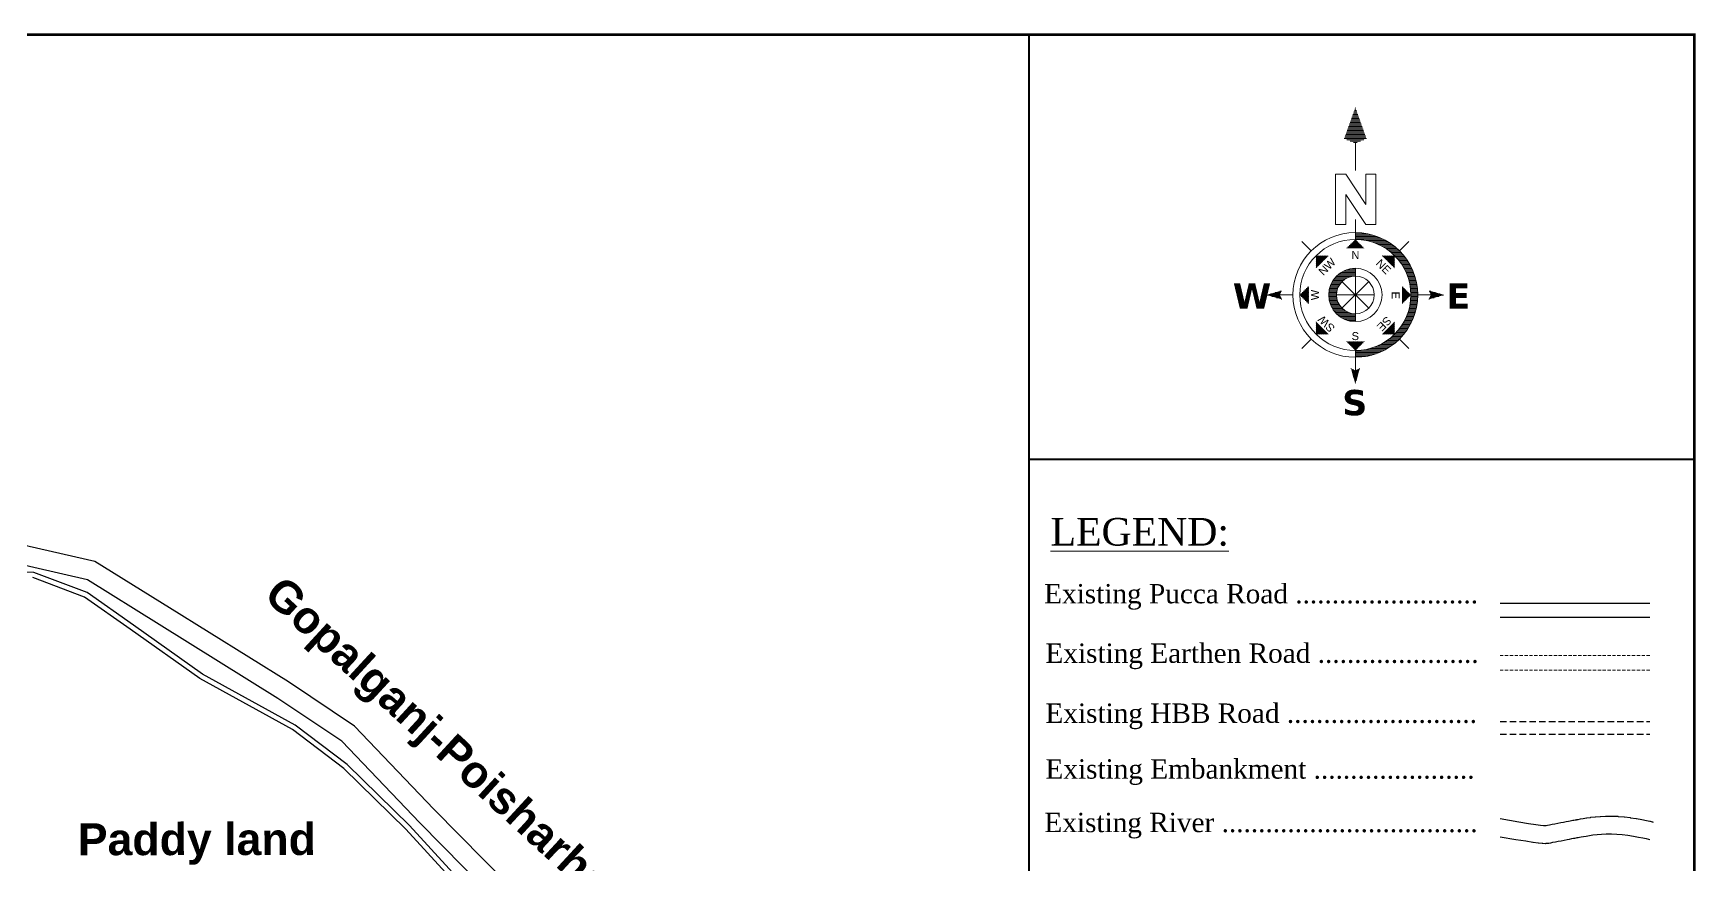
# Model space of a CAD drawing. Header units: millimetres. Extents: x 103 to 32834, y -100302 to -48.
# Drawn here: x 30281 to 32834, y -98237 to -96959 of the extents above; entities that cross this region are included whole.
import ezdxf
from ezdxf.enums import TextEntityAlignment as Align

# ---------------------------------------------------------------- set-up
doc = ezdxf.new("R2010")
doc.units = ezdxf.units.MM
doc.header["$MEASUREMENT"] = 0
doc.linetypes.add('DASHED2', pattern=[0.375, 0.25, -0.125])
doc.linetypes.add('HIDDENX2', pattern=[0.75, 0.5, -0.25])
for name, color, linetype in [('boundary', 7, 'Continuous'), ('Earthen Emb', 42, 'Continuous'), ('HBB_BFS Road', 7, 'DASHED2'), ('Khal', 4, 'Continuous'), ('RIVER', 150, 'Continuous'), ('TEXT', 5, 'Continuous')]:
    doc.layers.add(name, color=color, linetype=linetype)
for name, color, linetype, lineweight in [('Earthan Road', 7, 'DASHED2', 9), ('line', 10, 'Continuous', 9), ('OUTLINE', 7, 'Continuous', 15), ('p2', 32, 'Continuous', 15), ('PUCCA ROAD', 1, 'Continuous', 30)]:
    doc.layers.add(name, color=color, linetype=linetype, lineweight=lineweight)
doc.styles.add('b', font='times.ttf')
doc.styles.add('LEG', font='romantic.ttf')
doc.styles.add('Romans', font='arial.ttf')
doc.styles.get("Standard").update_dxf_attribs({"font": 'arial.ttf'})
doc.styles.add('sum', font='arialbd.ttf')
pattern_1 = [(360, (26.19663, 31.512), (2e-14, 0.2822134), [])]
pattern_2 = [(360, (26.19663, 27.11894), (2e-14, 0.2822134), [])]
pattern_3 = [(180, (26.19663, 27.11894), (2e-14, 0.2822134), [])]
pattern_4 = [(45, (26.19663, 27.11894), (-0.199555, 0.199555), [])]
pattern_5 = [(90, (26.19663, 27.11894), (-0.2822134, 2e-14), [])]
pattern_6 = [(135, (26.19663, 27.11894), (-0.199555, -0.199555), [])]
pattern_7 = [(180, (26.19663, 27.11894), (-2e-14, -0.2822134), [])]
pattern_8 = [(225, (26.19663, 27.11894), (0.199555, -0.199555), [])]
pattern_9 = [(270, (26.19663, 27.11894), (0.2822134, -2e-14), [])]
pattern_10 = [(315, (26.19663, 27.11894), (0.199555, 0.199555), [])]

# ---------------------------------------------------------------- blocks, each defined once
blk = doc.blocks.new('A$C5FE22593')
h = blk.add_hatch()
h.set_pattern_fill('_USER', color=11, scale=0.282213, style=0, pattern_type=0)
h.set_pattern_definition(pattern_1)
h.paths.add_polyline_path([(26.2, 66.79), (23.84, 60.2), (26.2, 59.26), (28.55, 60.2)])
h = blk.add_hatch()
h.set_pattern_fill('_USER', color=11, scale=0.282213, style=0, pattern_type=0)
h.set_pattern_definition(pattern_1)
h.paths.add_polyline_path([(26.2, 66.79), (23.84, 60.2), (26.2, 59.26), (28.55, 60.2)])
h = blk.add_hatch()
h.set_pattern_fill('_USER', color=11, scale=0.282213, style=0, pattern_type=0)
h.set_pattern_definition(pattern_1)
h.paths.add_polyline_path([(26.2, 66.79), (23.84, 60.2), (26.2, 59.26), (28.55, 60.2)])
h = blk.add_hatch()
h.set_pattern_fill('_USER', color=11, scale=0.282213, style=0, pattern_type=0)
h.set_pattern_definition(pattern_1)
h.paths.add_polyline_path([(26.2, 66.79), (23.84, 60.2), (26.2, 59.26), (28.55, 60.2)])
h = blk.add_hatch(color=11)
h.paths.add_polyline_path([(26.2, 15.36), (26.2, 13.92, 1), (26.2, 40.32), (26.2, 38.88, -1)])
h.paths.add_polyline_path([(26.2, 31.11), (26.2, 32.76, 1), (26.2, 21.47), (26.2, 23.13, -1)])
h = blk.add_hatch(color=11)
h.paths.add_polyline_path([(26.2, 15.36), (26.2, 13.92, 1), (26.2, 40.32), (26.2, 38.88, -1)])
h.paths.add_polyline_path([(26.2, 31.11), (26.2, 32.76, 1), (26.2, 21.47), (26.2, 23.13, -1)])
h = blk.add_hatch(color=11)
h.paths.add_polyline_path([(26.2, 15.36), (26.2, 13.92, 1), (26.2, 40.32), (26.2, 38.88, -1)])
h.paths.add_polyline_path([(26.2, 31.11), (26.2, 32.76, 1), (26.2, 21.47), (26.2, 23.13, -1)])
h = blk.add_hatch(color=11)
h.paths.add_polyline_path([(26.2, 15.36), (26.2, 13.92, 1), (26.2, 40.32), (26.2, 38.88, -1)])
h.paths.add_polyline_path([(26.2, 31.11), (26.2, 32.76, 1), (26.2, 21.47), (26.2, 23.13, -1)])
h = blk.add_hatch()
h.set_pattern_fill('_USER', color=11, scale=0.282213, angle=90, style=0, pattern_type=0)
h.set_pattern_definition(pattern_5)
h.paths.add_polyline_path([(28.08, 37), (26.2, 38.88), (24.32, 37)])
h = blk.add_hatch()
h.set_pattern_fill('_USER', color=11, scale=0.282213, angle=90, style=0, pattern_type=0)
h.set_pattern_definition(pattern_5)
h.paths.add_polyline_path([(28.08, 37), (26.2, 38.88), (24.32, 37)])
h = blk.add_hatch()
h.set_pattern_fill('_USER', color=11, scale=0.282213, angle=90, style=0, pattern_type=0)
h.set_pattern_definition(pattern_5)
h.paths.add_polyline_path([(28.08, 37), (26.2, 38.88), (24.32, 37)])
h = blk.add_hatch()
h.set_pattern_fill('_USER', color=11, scale=0.282213, angle=90, style=0, pattern_type=0)
h.set_pattern_definition(pattern_5)
h.paths.add_polyline_path([(28.08, 37), (26.2, 38.88), (24.32, 37)])
h = blk.add_hatch()
h.set_pattern_fill('_USER', color=11, scale=0.282213, style=0, pattern_type=0)
h.set_pattern_definition(pattern_2)
h.paths.add_polyline_path([(39.4, 27.12, 0.414214), (26.2, 40.32), (26.2, 38.88, -0.414214), (37.96, 27.12, -0.414214), (26.2, 15.36), (26.2, 13.92, 0.414214)])
h = blk.add_hatch()
h.set_pattern_fill('_USER', color=11, scale=0.282213, style=0, pattern_type=0)
h.set_pattern_definition(pattern_2)
h.paths.add_polyline_path([(39.4, 27.12, 0.414214), (26.2, 40.32), (26.2, 38.88, -0.414214), (37.96, 27.12, -0.414214), (26.2, 15.36), (26.2, 13.92, 0.414214)])
h = blk.add_hatch()
h.set_pattern_fill('_USER', color=11, scale=0.282213, style=0, pattern_type=0)
h.set_pattern_definition(pattern_2)
h.paths.add_polyline_path([(39.4, 27.12, 0.414214), (26.2, 40.32), (26.2, 38.88, -0.414214), (37.96, 27.12, -0.414214), (26.2, 15.36), (26.2, 13.92, 0.414214)])
h = blk.add_hatch()
h.set_pattern_fill('_USER', color=11, scale=0.282213, style=0, pattern_type=0)
h.set_pattern_definition(pattern_2)
h.paths.add_polyline_path([(39.4, 27.12, 0.414214), (26.2, 40.32), (26.2, 38.88, -0.414214), (37.96, 27.12, -0.414214), (26.2, 15.36), (26.2, 13.92, 0.414214)])
h = blk.add_hatch()
h.set_pattern_fill('_USER', color=11, scale=0.282213, angle=135, style=0, pattern_type=0)
h.set_pattern_definition(pattern_6)
h.paths.add_polyline_path([(20.54, 35.43), (17.88, 35.43), (17.88, 32.77)])
h = blk.add_hatch()
h.set_pattern_fill('_USER', color=11, scale=0.282213, angle=135, style=0, pattern_type=0)
h.set_pattern_definition(pattern_6)
h.paths.add_polyline_path([(20.54, 35.43), (17.88, 35.43), (17.88, 32.77)])
h = blk.add_hatch()
h.set_pattern_fill('_USER', color=11, scale=0.282213, angle=135, style=0, pattern_type=0)
h.set_pattern_definition(pattern_6)
h.paths.add_polyline_path([(20.54, 35.43), (17.88, 35.43), (17.88, 32.77)])
h = blk.add_hatch()
h.set_pattern_fill('_USER', color=11, scale=0.282213, angle=135, style=0, pattern_type=0)
h.set_pattern_definition(pattern_6)
h.paths.add_polyline_path([(20.54, 35.43), (17.88, 35.43), (17.88, 32.77)])
h = blk.add_hatch()
h.set_pattern_fill('_USER', color=11, scale=0.282213, angle=45, style=0, pattern_type=0)
h.set_pattern_definition(pattern_4)
h.paths.add_polyline_path([(34.51, 32.77), (34.51, 35.43), (31.85, 35.43)])
h = blk.add_hatch()
h.set_pattern_fill('_USER', color=11, scale=0.282213, angle=45, style=0, pattern_type=0)
h.set_pattern_definition(pattern_4)
h.paths.add_polyline_path([(34.51, 32.77), (34.51, 35.43), (31.85, 35.43)])
h = blk.add_hatch()
h.set_pattern_fill('_USER', color=11, scale=0.282213, angle=45, style=0, pattern_type=0)
h.set_pattern_definition(pattern_4)
h.paths.add_polyline_path([(34.51, 32.77), (34.51, 35.43), (31.85, 35.43)])
h = blk.add_hatch()
h.set_pattern_fill('_USER', color=11, scale=0.282213, angle=45, style=0, pattern_type=0)
h.set_pattern_definition(pattern_4)
h.paths.add_polyline_path([(34.51, 32.77), (34.51, 35.43), (31.85, 35.43)])
h = blk.add_hatch()
h.set_pattern_fill('_USER', color=11, scale=0.282213, style=0, pattern_type=0)
h.set_pattern_definition(pattern_2)
h.paths.add_polyline_path([(26.2, 31.11), (26.2, 32.76, 0.414214), (20.55, 27.12, 0.414214), (26.2, 21.47), (26.2, 23.13, -0.414214), (22.21, 27.12, -0.414214)])
h = blk.add_hatch()
h.set_pattern_fill('_USER', color=11, scale=0.282213, style=0, pattern_type=0)
h.set_pattern_definition(pattern_2)
h.paths.add_polyline_path([(26.2, 31.11), (26.2, 32.76, 0.414214), (20.55, 27.12, 0.414214), (26.2, 21.47), (26.2, 23.13, -0.414214), (22.21, 27.12, -0.414214)])
h = blk.add_hatch()
h.set_pattern_fill('_USER', color=11, scale=0.282213, style=0, pattern_type=0)
h.set_pattern_definition(pattern_2)
h.paths.add_polyline_path([(26.2, 31.11), (26.2, 32.76, 0.414214), (20.55, 27.12, 0.414214), (26.2, 21.47), (26.2, 23.13, -0.414214), (22.21, 27.12, -0.414214)])
h = blk.add_hatch()
h.set_pattern_fill('_USER', color=11, scale=0.282213, style=0, pattern_type=0)
h.set_pattern_definition(pattern_2)
h.paths.add_polyline_path([(26.2, 31.11), (26.2, 32.76, 0.414214), (20.55, 27.12, 0.414214), (26.2, 21.47), (26.2, 23.13, -0.414214), (22.21, 27.12, -0.414214)])
h = blk.add_hatch()
h.set_pattern_fill('_USER', color=11, scale=0.282213, angle=180, style=0, pattern_type=0)
h.set_pattern_definition(pattern_7)
h.paths.add_polyline_path([(16.32, 29), (14.44, 27.12), (16.32, 25.24)])
h = blk.add_hatch()
h.set_pattern_fill('_USER', color=11, scale=0.282213, angle=180, style=0, pattern_type=0)
h.set_pattern_definition(pattern_7)
h.paths.add_polyline_path([(16.32, 29), (14.44, 27.12), (16.32, 25.24)])
h = blk.add_hatch()
h.set_pattern_fill('_USER', color=11, scale=0.282213, angle=180, style=0, pattern_type=0)
h.set_pattern_definition(pattern_7)
h.paths.add_polyline_path([(16.32, 29), (14.44, 27.12), (16.32, 25.24)])
h = blk.add_hatch()
h.set_pattern_fill('_USER', color=11, scale=0.282213, angle=180, style=0, pattern_type=0)
h.set_pattern_definition(pattern_7)
h.paths.add_polyline_path([(16.32, 29), (14.44, 27.12), (16.32, 25.24)])
h = blk.add_hatch()
h.set_pattern_fill('_USER', color=11, scale=0.282213, style=0, pattern_type=0)
h.set_pattern_definition(pattern_2)
h.paths.add_polyline_path([(36.07, 29), (36.07, 25.24), (37.96, 27.12)])
h = blk.add_hatch()
h.set_pattern_fill('_USER', color=11, scale=0.282213, style=0, pattern_type=0)
h.set_pattern_definition(pattern_2)
h.paths.add_polyline_path([(36.07, 29), (36.07, 25.24), (37.96, 27.12)])
h = blk.add_hatch()
h.set_pattern_fill('_USER', color=11, scale=0.282213, style=0, pattern_type=0)
h.set_pattern_definition(pattern_2)
h.paths.add_polyline_path([(36.07, 29), (36.07, 25.24), (37.96, 27.12)])
h = blk.add_hatch()
h.set_pattern_fill('_USER', color=11, scale=0.282213, style=0, pattern_type=0)
h.set_pattern_definition(pattern_2)
h.paths.add_polyline_path([(36.07, 29), (36.07, 25.24), (37.96, 27.12)])
h = blk.add_hatch()
h.set_pattern_fill('_USER', color=11, scale=0.282213, style=0, pattern_type=0)
h.set_pattern_definition(pattern_3)
h.paths.add_polyline_path([(10.67, 26.18), (10.2, 27.12), (10.67, 28.06), (7.38, 27.12)])
h = blk.add_hatch()
h.set_pattern_fill('_USER', color=11, scale=0.282213, style=0, pattern_type=0)
h.set_pattern_definition(pattern_3)
h.paths.add_polyline_path([(10.67, 26.18), (10.2, 27.12), (10.67, 28.06), (7.38, 27.12)])
h = blk.add_hatch()
h.set_pattern_fill('_USER', color=11, scale=0.282213, style=0, pattern_type=0)
h.set_pattern_definition(pattern_3)
h.paths.add_polyline_path([(10.67, 26.18), (10.2, 27.12), (10.67, 28.06), (7.38, 27.12)])
h = blk.add_hatch()
h.set_pattern_fill('_USER', color=11, scale=0.282213, style=0, pattern_type=0)
h.set_pattern_definition(pattern_3)
h.paths.add_polyline_path([(10.67, 26.18), (10.2, 27.12), (10.67, 28.06), (7.38, 27.12)])
h = blk.add_hatch()
h.set_pattern_fill('_USER', color=11, scale=0.282213, style=0, pattern_type=0)
h.set_pattern_definition(pattern_2)
h.paths.add_polyline_path([(45.01, 27.12), (41.72, 28.06), (42.19, 27.12), (41.72, 26.18)])
h = blk.add_hatch()
h.set_pattern_fill('_USER', color=11, scale=0.282213, style=0, pattern_type=0)
h.set_pattern_definition(pattern_2)
h.paths.add_polyline_path([(45.01, 27.12), (41.72, 28.06), (42.19, 27.12), (41.72, 26.18)])
h = blk.add_hatch()
h.set_pattern_fill('_USER', color=11, scale=0.282213, style=0, pattern_type=0)
h.set_pattern_definition(pattern_2)
h.paths.add_polyline_path([(45.01, 27.12), (41.72, 28.06), (42.19, 27.12), (41.72, 26.18)])
h = blk.add_hatch()
h.set_pattern_fill('_USER', color=11, scale=0.282213, style=0, pattern_type=0)
h.set_pattern_definition(pattern_2)
h.paths.add_polyline_path([(45.01, 27.12), (41.72, 28.06), (42.19, 27.12), (41.72, 26.18)])
h = blk.add_hatch()
h.set_pattern_fill('_USER', color=11, scale=0.282213, angle=-135, style=0, pattern_type=0)
h.set_pattern_definition(pattern_8)
h.paths.add_polyline_path([(17.88, 21.46), (17.88, 18.8), (20.54, 18.8)])
h = blk.add_hatch()
h.set_pattern_fill('_USER', color=11, scale=0.282213, angle=-135, style=0, pattern_type=0)
h.set_pattern_definition(pattern_8)
h.paths.add_polyline_path([(17.88, 21.46), (17.88, 18.8), (20.54, 18.8)])
h = blk.add_hatch()
h.set_pattern_fill('_USER', color=11, scale=0.282213, angle=-135, style=0, pattern_type=0)
h.set_pattern_definition(pattern_8)
h.paths.add_polyline_path([(17.88, 21.46), (17.88, 18.8), (20.54, 18.8)])
h = blk.add_hatch()
h.set_pattern_fill('_USER', color=11, scale=0.282213, angle=-135, style=0, pattern_type=0)
h.set_pattern_definition(pattern_8)
h.paths.add_polyline_path([(17.88, 21.46), (17.88, 18.8), (20.54, 18.8)])
h = blk.add_hatch()
h.set_pattern_fill('_USER', color=11, scale=0.282213, angle=-45, style=0, pattern_type=0)
h.set_pattern_definition(pattern_10)
h.paths.add_polyline_path([(31.85, 18.8), (34.51, 18.8), (34.51, 21.46)])
h = blk.add_hatch()
h.set_pattern_fill('_USER', color=11, scale=0.282213, angle=-45, style=0, pattern_type=0)
h.set_pattern_definition(pattern_10)
h.paths.add_polyline_path([(31.85, 18.8), (34.51, 18.8), (34.51, 21.46)])
h = blk.add_hatch()
h.set_pattern_fill('_USER', color=11, scale=0.282213, angle=-45, style=0, pattern_type=0)
h.set_pattern_definition(pattern_10)
h.paths.add_polyline_path([(31.85, 18.8), (34.51, 18.8), (34.51, 21.46)])
h = blk.add_hatch()
h.set_pattern_fill('_USER', color=11, scale=0.282213, angle=-45, style=0, pattern_type=0)
h.set_pattern_definition(pattern_10)
h.paths.add_polyline_path([(31.85, 18.8), (34.51, 18.8), (34.51, 21.46)])
h = blk.add_hatch()
h.set_pattern_fill('_USER', color=11, scale=0.282213, angle=-90, style=0, pattern_type=0)
h.set_pattern_definition(pattern_9)
h.paths.add_polyline_path([(24.32, 17.24), (26.2, 15.36), (28.08, 17.24)])
h = blk.add_hatch()
h.set_pattern_fill('_USER', color=11, scale=0.282213, angle=-90, style=0, pattern_type=0)
h.set_pattern_definition(pattern_9)
h.paths.add_polyline_path([(24.32, 17.24), (26.2, 15.36), (28.08, 17.24)])
h = blk.add_hatch()
h.set_pattern_fill('_USER', color=11, scale=0.282213, angle=-90, style=0, pattern_type=0)
h.set_pattern_definition(pattern_9)
h.paths.add_polyline_path([(24.32, 17.24), (26.2, 15.36), (28.08, 17.24)])
h = blk.add_hatch()
h.set_pattern_fill('_USER', color=11, scale=0.282213, angle=-90, style=0, pattern_type=0)
h.set_pattern_definition(pattern_9)
h.paths.add_polyline_path([(24.32, 17.24), (26.2, 15.36), (28.08, 17.24)])
h = blk.add_hatch()
h.set_pattern_fill('_USER', color=11, scale=0.282213, style=0, pattern_type=0)
h.set_pattern_definition(pattern_2)
h.paths.add_polyline_path([(27.14, 11.6), (26.2, 11.13), (25.26, 11.6), (26.2, 8.3)])
h = blk.add_hatch()
h.set_pattern_fill('_USER', color=11, scale=0.282213, style=0, pattern_type=0)
h.set_pattern_definition(pattern_2)
h.paths.add_polyline_path([(27.14, 11.6), (26.2, 11.13), (25.26, 11.6), (26.2, 8.3)])
h = blk.add_hatch()
h.set_pattern_fill('_USER', color=11, scale=0.282213, style=0, pattern_type=0)
h.set_pattern_definition(pattern_2)
h.paths.add_polyline_path([(27.14, 11.6), (26.2, 11.13), (25.26, 11.6), (26.2, 8.3)])
h = blk.add_hatch()
h.set_pattern_fill('_USER', color=11, scale=0.282213, style=0, pattern_type=0)
h.set_pattern_definition(pattern_2)
h.paths.add_polyline_path([(27.14, 11.6), (26.2, 11.13), (25.26, 11.6), (26.2, 8.3)])
at = {"color": 11}
for p, q in [((26.2, 53.5), (26.2, 59.26)), ((26.2, 53.5), (26.2, 59.26)), ((26.2, 53.5), (26.2, 59.26)), ((26.2, 53.5), (26.2, 59.26)), ((26.2, 40.32), (26.2, 43.11)), ((26.2, 40.32), (26.2, 43.11)), ((26.2, 40.32), (26.2, 43.11)), ((26.2, 40.32), (26.2, 43.11)), ((26.2, 40.32), (26.2, 38.88)), ((26.2, 40.32), (26.2, 38.88)), ((26.2, 40.32), (26.2, 38.88)), ((26.2, 40.32), (26.2, 38.88)), ((16.86, 36.46), (14.89, 38.43)), ((16.86, 36.46), (14.89, 38.43)), ((16.86, 36.46), (14.89, 38.43)), ((16.86, 36.46), (14.89, 38.43)), ((35.53, 36.46), (37.5, 38.43)), ((35.53, 36.46), (37.5, 38.43)), ((35.53, 36.46), (37.5, 38.43)), ((35.53, 36.46), (37.5, 38.43)), ((26.2, 31.11), (26.2, 32.76)), ((26.2, 31.11), (26.2, 32.76)), ((26.2, 31.11), (26.2, 32.76)), ((26.2, 31.11), (26.2, 32.76)), ((23.37, 24.3), (29.02, 29.94)), ((29.02, 24.3), (23.37, 29.94)), ((29.02, 29.94), (23.37, 24.3)), ((23.37, 29.94), (29.02, 24.3)), ((23.37, 24.3), (29.02, 29.94)), ((29.02, 24.3), (23.37, 29.94)), ((29.02, 29.94), (23.37, 24.3)), ((23.37, 29.94), (29.02, 24.3)), ((23.37, 24.3), (29.02, 29.94)), ((29.02, 24.3), (23.37, 29.94)), ((29.02, 29.94), (23.37, 24.3)), ((23.37, 29.94), (29.02, 24.3)), ((23.37, 24.3), (29.02, 29.94)), ((29.02, 24.3), (23.37, 29.94)), ((29.02, 29.94), (23.37, 24.3)), ((23.37, 29.94), (29.02, 24.3)), ((26.2, 23.13), (26.2, 31.11)), ((26.2, 31.11), (26.2, 23.13)), ((26.2, 23.13), (26.2, 31.11)), ((26.2, 31.11), (26.2, 23.13)), ((26.2, 23.13), (26.2, 31.11)), ((26.2, 31.11), (26.2, 23.13)), ((26.2, 23.13), (26.2, 31.11)), ((26.2, 31.11), (26.2, 23.13)), ((12.99, 27.12), (10.2, 27.12)), ((12.99, 27.12), (10.2, 27.12)), ((12.99, 27.12), (10.2, 27.12)), ((12.99, 27.12), (10.2, 27.12)), ((22.21, 27.12), (30.19, 27.12)), ((30.19, 27.12), (22.21, 27.12)), ((22.21, 27.12), (30.19, 27.12)), ((30.19, 27.12), (22.21, 27.12)), ((22.21, 27.12), (30.19, 27.12)), ((30.19, 27.12), (22.21, 27.12)), ((22.21, 27.12), (30.19, 27.12)), ((30.19, 27.12), (22.21, 27.12)), ((39.4, 27.12), (42.19, 27.12)), ((39.4, 27.12), (42.19, 27.12)), ((39.4, 27.12), (42.19, 27.12)), ((39.4, 27.12), (42.19, 27.12)), ((26.2, 23.13), (26.2, 21.47)), ((26.2, 23.13), (26.2, 21.47)), ((26.2, 23.13), (26.2, 21.47)), ((26.2, 23.13), (26.2, 21.47)), ((16.86, 17.78), (14.89, 15.81)), ((16.86, 17.78), (14.89, 15.81)), ((16.86, 17.78), (14.89, 15.81)), ((16.86, 17.78), (14.89, 15.81)), ((35.53, 17.78), (37.5, 15.81)), ((35.53, 17.78), (37.5, 15.81)), ((35.53, 17.78), (37.5, 15.81)), ((35.53, 17.78), (37.5, 15.81)), ((26.2, 13.92), (26.2, 15.36)), ((26.2, 13.92), (26.2, 15.36)), ((26.2, 13.92), (26.2, 15.36)), ((26.2, 13.92), (26.2, 15.36)), ((26.2, 13.92), (26.2, 11.13)), ((26.2, 13.92), (26.2, 11.13)), ((26.2, 13.92), (26.2, 11.13)), ((26.2, 13.92), (26.2, 11.13))]:
    blk.add_line(p, q, dxfattribs=at)
at = {"color": 1}
for p, q in [((22.03, 52.68), (24.16, 52.68)), ((22.03, 42.01), (22.03, 52.68)), ((22.03, 52.68), (24.16, 52.68)), ((22.03, 42.01), (22.03, 52.68)), ((22.03, 52.68), (24.16, 52.68)), ((22.03, 42.01), (22.03, 52.68)), ((22.03, 52.68), (24.16, 52.68)), ((22.03, 42.01), (22.03, 52.68)), ((24.16, 52.68), (28.43, 46.28)), ((24.16, 52.68), (28.43, 46.28)), ((24.16, 52.68), (28.43, 46.28)), ((24.16, 52.68), (28.43, 46.28)), ((28.43, 52.68), (30.56, 52.68)), ((28.43, 46.28), (28.43, 52.68)), ((28.43, 52.68), (30.56, 52.68)), ((28.43, 46.28), (28.43, 52.68)), ((28.43, 52.68), (30.56, 52.68)), ((28.43, 46.28), (28.43, 52.68)), ((28.43, 52.68), (30.56, 52.68)), ((28.43, 46.28), (28.43, 52.68)), ((30.56, 52.68), (30.56, 42.01)), ((30.56, 52.68), (30.56, 42.01)), ((30.56, 52.68), (30.56, 42.01)), ((30.56, 52.68), (30.56, 42.01)), ((24.16, 48.41), (24.16, 42.01)), ((28.43, 42.01), (24.16, 48.41)), ((24.16, 48.41), (24.16, 42.01)), ((28.43, 42.01), (24.16, 48.41)), ((24.16, 48.41), (24.16, 42.01)), ((28.43, 42.01), (24.16, 48.41)), ((24.16, 48.41), (24.16, 42.01)), ((28.43, 42.01), (24.16, 48.41)), ((24.16, 42.01), (22.03, 42.01)), ((24.16, 42.01), (22.03, 42.01)), ((24.16, 42.01), (22.03, 42.01)), ((24.16, 42.01), (22.03, 42.01)), ((30.56, 42.01), (28.43, 42.01)), ((30.56, 42.01), (28.43, 42.01)), ((30.56, 42.01), (28.43, 42.01)), ((30.56, 42.01), (28.43, 42.01))]:
    blk.add_line(p, q, dxfattribs=at)
at = {"color": 11}
for radius in [13.2, 13.2, 13.2, 13.2, 11.76, 11.76, 11.76, 11.76, 5.64, 5.64, 5.64, 5.64, 3.99, 3.99, 3.99, 3.99]:
    blk.add_circle((26.2, 27.12), radius, dxfattribs=at)
for points in [[(26.2, 66.79), (23.84, 60.2), (26.2, 59.26)], [(26.2, 66.79), (23.84, 60.2), (26.2, 59.26)], [(26.2, 66.79), (23.84, 60.2), (26.2, 59.26)], [(26.2, 66.79), (23.84, 60.2), (26.2, 59.26)], [(26.2, 59.26), (28.55, 60.2), (26.2, 66.79)], [(26.2, 59.26), (28.55, 60.2), (26.2, 66.79)], [(26.2, 59.26), (28.55, 60.2), (26.2, 66.79)], [(26.2, 59.26), (28.55, 60.2), (26.2, 66.79)], [(26.2, 38.88), (28.08, 37), (24.32, 37)], [(26.2, 38.88), (28.08, 37), (24.32, 37)], [(26.2, 38.88), (28.08, 37), (24.32, 37)], [(26.2, 38.88), (28.08, 37), (24.32, 37)], [(17.88, 35.43), (20.54, 35.43), (17.88, 32.77)], [(17.88, 35.43), (20.54, 35.43), (17.88, 32.77)], [(17.88, 35.43), (20.54, 35.43), (17.88, 32.77)], [(17.88, 35.43), (20.54, 35.43), (17.88, 32.77)], [(34.51, 35.43), (34.51, 32.77), (31.85, 35.43)], [(34.51, 35.43), (34.51, 32.77), (31.85, 35.43)], [(34.51, 35.43), (34.51, 32.77), (31.85, 35.43)], [(34.51, 35.43), (34.51, 32.77), (31.85, 35.43)], [(14.44, 27.12), (16.32, 29), (16.32, 25.24)], [(14.44, 27.12), (16.32, 29), (16.32, 25.24)], [(14.44, 27.12), (16.32, 29), (16.32, 25.24)], [(14.44, 27.12), (16.32, 29), (16.32, 25.24)], [(37.96, 27.12), (36.07, 25.24), (36.07, 29)], [(37.96, 27.12), (36.07, 25.24), (36.07, 29)], [(37.96, 27.12), (36.07, 25.24), (36.07, 29)], [(37.96, 27.12), (36.07, 25.24), (36.07, 29)], [(7.38, 27.12), (10.67, 28.06), (10.2, 27.12)], [(7.38, 27.12), (10.67, 28.06), (10.2, 27.12)], [(7.38, 27.12), (10.67, 28.06), (10.2, 27.12)], [(7.38, 27.12), (10.67, 28.06), (10.2, 27.12)], [(10.67, 26.18), (10.2, 27.12), (7.38, 27.12)], [(10.67, 26.18), (10.2, 27.12), (7.38, 27.12)], [(10.67, 26.18), (10.2, 27.12), (7.38, 27.12)], [(10.67, 26.18), (10.2, 27.12), (7.38, 27.12)], [(41.72, 28.06), (42.19, 27.12), (45.01, 27.12)], [(41.72, 28.06), (42.19, 27.12), (45.01, 27.12)], [(41.72, 28.06), (42.19, 27.12), (45.01, 27.12)], [(41.72, 28.06), (42.19, 27.12), (45.01, 27.12)], [(45.01, 27.12), (41.72, 26.18), (42.19, 27.12)], [(45.01, 27.12), (41.72, 26.18), (42.19, 27.12)], [(45.01, 27.12), (41.72, 26.18), (42.19, 27.12)], [(45.01, 27.12), (41.72, 26.18), (42.19, 27.12)], [(17.88, 18.8), (17.88, 21.46), (20.54, 18.8)], [(17.88, 18.8), (17.88, 21.46), (20.54, 18.8)], [(17.88, 18.8), (17.88, 21.46), (20.54, 18.8)], [(17.88, 18.8), (17.88, 21.46), (20.54, 18.8)], [(34.51, 18.8), (31.85, 18.8), (34.51, 21.46)], [(34.51, 18.8), (31.85, 18.8), (34.51, 21.46)], [(34.51, 18.8), (31.85, 18.8), (34.51, 21.46)], [(34.51, 18.8), (31.85, 18.8), (34.51, 21.46)], [(26.2, 15.36), (24.32, 17.24), (28.08, 17.24)], [(26.2, 15.36), (24.32, 17.24), (28.08, 17.24)], [(26.2, 15.36), (24.32, 17.24), (28.08, 17.24)], [(26.2, 15.36), (24.32, 17.24), (28.08, 17.24)], [(26.2, 8.3), (25.26, 11.6), (26.2, 11.13)], [(26.2, 8.3), (25.26, 11.6), (26.2, 11.13)], [(26.2, 8.3), (25.26, 11.6), (26.2, 11.13)], [(26.2, 8.3), (25.26, 11.6), (26.2, 11.13)], [(27.14, 11.6), (26.2, 11.13), (26.2, 8.3)], [(27.14, 11.6), (26.2, 11.13), (26.2, 8.3)], [(27.14, 11.6), (26.2, 11.13), (26.2, 8.3)], [(27.14, 11.6), (26.2, 11.13), (26.2, 8.3)]]:
    blk.add_solid(points, dxfattribs=at)
at = {"color": 11, "style": 'Romans'}
for s, p in [('N', (26.2, 34.74)), ('N', (26.2, 34.74)), ('N', (26.2, 34.74)), ('N', (26.2, 34.74)), ('S', (26.19, 17.56)), ('S', (26.19, 17.56)), ('S', (26.19, 17.56)), ('S', (26.19, 17.56))]:
    blk.add_text(s, height=1.69, dxfattribs=at).set_placement(p, align=Align.CENTER)
for s, height, rotation, p in [('NW', 1.693, 45, (20.81, 32.51)), ('NW', 1.693, 45, (20.81, 32.51)), ('NW', 1.693, 45, (20.81, 32.51)), ('NW', 1.693, 45, (20.81, 32.51)), ('NE', 1.693, 315, (31.57, 32.5)), ('NE', 1.693, 315, (31.57, 32.5)), ('NE', 1.693, 315, (31.57, 32.5)), ('NE', 1.693, 315, (31.57, 32.5)), ('W', 1.69, 90, (18.48, 27.11)), ('W', 1.69, 90, (18.48, 27.11)), ('W', 1.69, 90, (18.48, 27.11)), ('W', 1.69, 90, (18.48, 27.11)), ('E', 1.69, 270, (33.89, 27.05)), ('E', 1.69, 270, (33.89, 27.05)), ('E', 1.69, 270, (33.89, 27.05)), ('E', 1.69, 270, (33.89, 27.05)), ('SW', 1.693, 135, (20.67, 21.59)), ('SW', 1.693, 135, (20.67, 21.59)), ('SW', 1.693, 135, (20.67, 21.59)), ('SW', 1.693, 135, (20.67, 21.59)), ('SE', 1.693, 225, (31.7, 21.6)), ('SE', 1.693, 225, (31.7, 21.6)), ('SE', 1.693, 225, (31.7, 21.6)), ('SE', 1.693, 225, (31.7, 21.6))]:
    blk.add_text(s, height=height, rotation=rotation, dxfattribs=at).set_placement(p, align=Align.CENTER)
at = {"layer": 'p2', "color": 1, "char_height": 5.3676, "attachment_point": 5}
for s, insert in [('{\\fVerdana|b1|i0|c0|p34;W}', (4.33, 26.9)), ('{\\fVerdana|b1|i0|c0|p34;W}', (4.33, 26.9)), ('{\\fVerdana|b1|i0|c0|p34;W}', (4.33, 26.9)), ('{\\fVerdana|b1|i0|c0|p34;W}', (4.33, 26.9)), ('{\\fVerdana|b1|i0|c0|p34;E}', (47.97, 26.9)), ('{\\fVerdana|b1|i0|c0|p34;E}', (47.97, 26.9)), ('{\\fVerdana|b1|i0|c0|p34;E}', (47.97, 26.9)), ('{\\fVerdana|b1|i0|c0|p34;E}', (47.97, 26.9)), ('{\\fVerdana|b1|i0|c0|p34;S}', (26.07, 4.27)), ('{\\fVerdana|b1|i0|c0|p34;S}', (26.07, 4.27)), ('{\\fVerdana|b1|i0|c0|p34;S}', (26.07, 4.27)), ('{\\fVerdana|b1|i0|c0|p34;S}', (26.07, 4.27))]:
    blk.add_mtext(s, dxfattribs=dict(at, insert=insert))

msp = doc.modelspace()

# ---------------------------------------------------------------- linework, layer by layer
at = {"layer": 'boundary', "color": 0}
for points, const_width in [([(28148.8, -96961.5), (32831.6, -96961.5), (32831.6, -100299.5), (28148.8, -100299.5), (28148.8, -96961.5)], 4.28), ([(31810.2, -99530.8), (31810.2, -96961.5)], 3.11), ([(31810.2, -97614), (32831.6, -97614)], 2.74)]:
    msp.add_lwpolyline(points, dxfattribs=dict(at, const_width=const_width))
at = {"layer": 'Earthan Road', "color": 7, "linetype": 'HIDDENX2', "ltscale": 10}
for points in [[(32533.3, -97915.4), (32763.3, -97915.4)], [(32533.3, -97938), (32763.1, -97938)]]:
    msp.add_lwpolyline(points, dxfattribs=at)
at = {"layer": 'Earthen Emb', "lineweight": 30}
for points in [[(32533.3, -98098.4, 0, 0, 0), (32763.1, -98098.4, 9.82, 9.82, 0)], [(32533.3, -98122.5, 0, 0, 0), (32763.1, -98122.5, 9.82, 9.82, 0)]]:
    msp.add_lwpolyline(points, format="xyseb", dxfattribs=at)
at = {"layer": 'HBB_BFS Road', "color": 1, "linetype": 'DASHED2', "lineweight": 25, "ltscale": 40, "flags": 128}
for points in [[(32533.3, -98017), (32763.3, -98017)], [(32533.3, -98036.2), (32763.1, -98036.2)]]:
    msp.add_lwpolyline(points, dxfattribs=at)
at = {"layer": 'Khal', "lineweight": 25, "ltscale": 0.1}
for points in [[(31738.4, -98932.1), (31544.1, -98833.9), (31439.6, -98754.6), (31350.4, -98646.8), (31244.5, -98519.5), (31166.4, -98425.6), (30896.5, -98151.4), (30774.7, -98023.7), (30673.5, -97956), (30490.8, -97842.3), (30376.2, -97771.1), (30239.6, -97739.5), (29973, -97773.7), (29698.6, -97853.6), (29427.6, -97960.2), (29199.2, -98046.8), (29038, -98142.1), (28941.7, -98177.2), (28741.7, -98188.8), (28557.2, -98181), (28371, -98139.4), (28330.6, -98115.3)], [(31325.4, -98663.6), (31221.4, -98538.7), (31144.1, -98445.7), (30874.9, -98172.3), (30755.2, -98046.8), (30657.2, -97981.2), (30474.9, -97867.8), (30364.6, -97799.2), (30238.1, -97769.9), (29979.2, -97803.2), (29708.3, -97882), (29438.4, -97988.2), (29212.2, -98074), (29050.9, -98169.4), (28947.8, -98206.9), (28741.9, -98218.9), (28553.3, -98210.9), (28359.7, -98167.7), (28315.8, -98141.3)]]:
    msp.add_lwpolyline(points, dxfattribs=at)
at = {"layer": 'PUCCA ROAD', "lineweight": 25}
for points in [[(31716.8, -98972.1), (31555.1, -98881.2), (31457.9, -98827.2), (31411.7, -98798.8), (31355.1, -98732), (31290.6, -98646.3), (31186, -98537.1), (31114, -98453.7), (31017.2, -98343.5), (30953.2, -98279.5), (30859, -98176.5), (30763.5, -98083), (30683.8, -98022.5), (30541.5, -97944.1), (30435.2, -97868.6), (30364.1, -97818.4), (30282.5, -97787.7), (30193.2, -97784.4)], [(31398.1, -98795.2), (31348.8, -98737), (31284.5, -98651.5), (31180.1, -98542.5), (31108, -98459), (31011.3, -98349), (30947.5, -98285), (30853.3, -98182.1), (30758.3, -98089.1), (30679.4, -98029.2), (30537.3, -97950.9), (30430.5, -97875.1), (30360.3, -97825.5), (30280.9, -97795.6)], [(32533.4, -97834.9), (32763.3, -97834.9)], [(32533.3, -97856.3), (32763.1, -97856.3)]]:
    msp.add_lwpolyline(points, dxfattribs=at)
at = {"layer": 'RIVER', "color": 4, "linetype": 'Continuous'}
for points in [[(32533.3, -98166), (32562.2, -98170.9), (32577.2, -98173.3), (32588.1, -98175.1), (32595.5, -98176.1), (32600, -98176.6), (32602.4, -98176.6), (32603.9, -98176.5), (32606, -98176.1), (32609.2, -98175.5), (32613.2, -98174.7), (32617.5, -98173.9), (32622.1, -98173), (32626.6, -98172.1), (32630.9, -98171.3), (32634.9, -98170.5), (32638.3, -98169.9), (32640.9, -98169.4), (32643.1, -98168.9, -0.000461), (32643.1, -98168.9), (32644.9, -98168.6, -0.000727), (32645, -98168.6), (32646.7, -98168.3, -0.000788), (32646.7, -98168.3), (32648.5, -98167.9, -0.0006), (32648.5, -98167.9), (32650.6, -98167.6, -0.00033), (32650.6, -98167.5), (32653.3, -98167.1), (32656.6, -98166.5, -0.000676), (32656.6, -98166.5), (32660.9, -98165.7, -0.003183), (32661, -98165.7), (32666.2, -98164.8, -0.005207), (32666.4, -98164.8), (32672.3, -98164, -0.006703), (32672.7, -98163.9), (32679.3, -98163.2, -0.007978), (32679.8, -98163.1), (32687.1, -98162.5, -0.009172), (32687.6, -98162.5), (32695.4, -98162.1, -0.010353), (32696, -98162.1), (32704.4, -98162, -0.01156), (32705, -98162.1), (32713.9, -98162.4, -0.011928), (32714.5, -98162.5), (32723.7, -98163.3, -0.009419), (32724.2, -98163.3), (32733.3, -98164.5, -0.007149), (32733.7, -98164.6), (32742.4, -98165.9, -0.0056), (32742.7, -98166), (32750.8, -98167.4, -0.004498), (32751, -98167.5), (32757.9, -98168.8, -0.003682), (32758.1, -98168.9), (32763.4, -98170, -0.003044), (32763.6, -98170), (32767.1, -98170.8, -0.002369), (32767.2, -98170.9), (32768.5, -98171.2)], [(32533.3, -98193.7), (32557.7, -98197.8, 0.000575), (32557.7, -98197.8), (32572.8, -98200.3, 0.001752), (32572.9, -98200.3), (32583.9, -98202.1, 0.00424), (32584.1, -98202.1), (32591.9, -98203.2, 0.009421), (32592.4, -98203.3), (32597.8, -98203.8, 0.018889), (32598.8, -98203.9), (32602.5, -98204, 0.028642), (32604, -98203.9), (32606.9, -98203.7, 0.022093), (32608.1, -98203.5), (32610.9, -98203, 0.00369), (32611.1, -98203), (32614.4, -98202.4), (32618.4, -98201.6), (32622.7, -98200.7), (32627.3, -98199.9), (32631.8, -98199), (32636.1, -98198.2), (32640.1, -98197.4), (32643.4, -98196.7), (32646.1, -98196.2), (32648.3, -98195.8), (32650, -98195.5), (32651.7, -98195.2), (32653.4, -98194.8), (32655.5, -98194.5), (32658.1, -98194), (32661.4, -98193.4), (32665.6, -98192.7), (32670.4, -98191.9), (32676, -98191.1), (32682.3, -98190.4), (32689.1, -98189.8), (32696.4, -98189.4), (32704.2, -98189.4), (32712.4, -98189.7), (32721, -98190.5), (32729.7, -98191.6), (32738.1, -98192.9), (32745.8, -98194.3), (32752.5, -98195.6), (32757.6, -98196.7), (32761, -98197.5), (32763.1, -98198)]]:
    msp.add_lwpolyline(points, format="xyb", dxfattribs=at)

# ---------------------------------------------------------------- block references
at = {"layer": 'line', "xscale": 7.255391995284299, "yscale": 7.255391995280661, "zscale": 7.255391995275837}
msp.add_blockref('A$C5FE22593', (32121.1, -97558.2), dxfattribs=at)

# ---------------------------------------------------------------- texts
at = {"layer": 'OUTLINE', "style": 'LEG'}
msp.add_text('%%ULEGEND:', height=42.4, dxfattribs=at).set_placement((31843.3, -97746.5))
at = {"layer": 'OUTLINE', "ltscale": 0.1, "char_height": 29.739, "width": 1387.584, "attachment_point": 1, "style": 'b'}
for s, insert in [('Existing Pucca Road .........................', (31833.4, -97805.5)), ('Existing Earthen Road ......................', (31835.4, -97896.9)), ('Existing HBB Road ..........................', (31835.4, -97989.1)), ('Existing Embankment ......................', (31835.4, -98074.8)), (' Existing River ...................................', (31822.6, -98157))]:
    msp.add_mtext(s, dxfattribs=dict(at, insert=insert))
at = {"layer": 'TEXT', "color": 7, "char_height": 49.068, "attachment_point": 1, "style": 'sum'}
for s, insert, width, rotation in [('Gopalganj-Poisharhat-Ghagor khal', (30666.6, -97789.6), 1169.09, 317.3892), ('Paddy land ', (30349.8, -98173.2), 949.837, 0.0705)]:
    msp.add_mtext(s, dxfattribs=dict(at, insert=insert, width=width, rotation=rotation))

doc.saveas('drawing.dxf')
